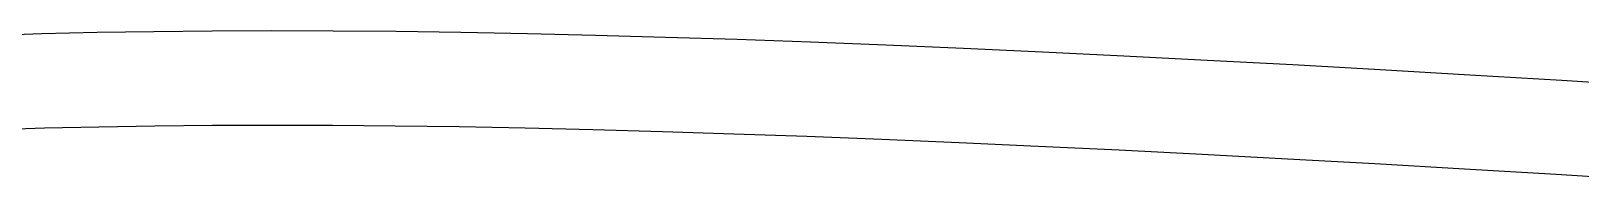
# Model space of a CAD drawing. Header units: metres. Extents: x 0 to 745, y 0 to 539.
# Drawn here: x 241.12 to 254.3, y 368.08 to 369.35 of the extents above; entities that cross this region are included whole.
import ezdxf

# ---------------------------------------------------------------- set-up
doc = ezdxf.new("R2010")
doc.units = ezdxf.units.M

msp = doc.modelspace()

# ---------------------------------------------------------------- linework, layer by layer
at = {"layer": '2', "color": 7}
for p, q in [((241.216284, 369.328119), (240.758393, 369.313572)), ((241.686401, 369.339392), (241.216284, 369.328119)), ((242.169065, 369.347425), (241.686401, 369.339392)), ((242.664592, 369.352255), (242.169065, 369.347425)), ((243.173303, 369.353916), (242.664592, 369.352255)), ((243.695514, 369.352446), (243.173303, 369.353916)), ((244.231546, 369.347879), (243.695514, 369.352446)), ((244.781716, 369.340251), (244.231546, 369.347879)), ((245.346342, 369.329598), (244.781716, 369.340251)), ((245.925745, 369.315955), (245.346342, 369.329598)), ((246.520241, 369.29936), (245.925745, 369.315955)), ((247.13015, 369.279846), (246.520241, 369.29936)), ((247.75579, 369.25745), (247.13015, 369.279846)), ((248.39748, 369.232208), (247.75579, 369.25745)), ((249.055538, 369.204155), (248.39748, 369.232208)), ((249.730283, 369.173327), (249.055538, 369.204155)), ((250.422033, 369.13976), (249.730283, 369.173327)), ((251.131107, 369.10349), (250.422033, 369.13976)), ((251.857824, 369.064552), (251.131107, 369.10349)), ((252.602501, 369.022982), (251.857824, 369.064552)), ((253.365458, 368.978815), (252.602501, 369.022982)), ((254.147013, 368.932089), (253.365458, 368.978815)), ((254.947485, 368.882837), (254.147013, 368.932089)), ((240.7859, 368.513584), (241.237316, 368.527783)), ((241.237316, 368.527783), (241.70133, 368.538778)), ((241.70133, 368.538778), (242.178248, 368.5466)), ((242.178248, 368.5466), (242.668376, 368.55128)), ((242.668376, 368.55128), (243.172018, 368.552849)), ((243.172018, 368.552849), (243.689481, 368.551338)), ((243.689481, 368.551338), (244.221071, 368.546778)), ((244.221071, 368.546778), (244.767092, 368.539201)), ((244.767092, 368.539201), (245.327851, 368.528636)), ((245.327851, 368.528636), (245.903653, 368.515116)), ((245.903653, 368.515116), (246.494803, 368.498671)), ((246.494803, 368.498671), (247.101608, 368.479331)), ((247.101608, 368.479331), (247.724374, 368.457129)), ((247.724374, 368.457129), (248.363404, 368.432095)), ((248.363404, 368.432095), (249.019006, 368.40426)), ((249.019006, 368.40426), (249.691485, 368.373656)), ((249.691485, 368.373656), (250.381147, 368.340312)), ((250.381147, 368.340312), (251.088297, 368.30426)), ((251.088297, 368.30426), (251.81324, 368.265532)), ((251.81324, 368.265532), (252.556283, 368.224158)), ((252.556283, 368.224158), (253.31773, 368.180169)), ((253.31773, 368.180169), (254.097889, 368.133596)), ((254.097889, 368.133596), (254.897063, 368.08447))]:
    msp.add_line(p, q, dxfattribs=at)

doc.saveas('drawing.dxf')
